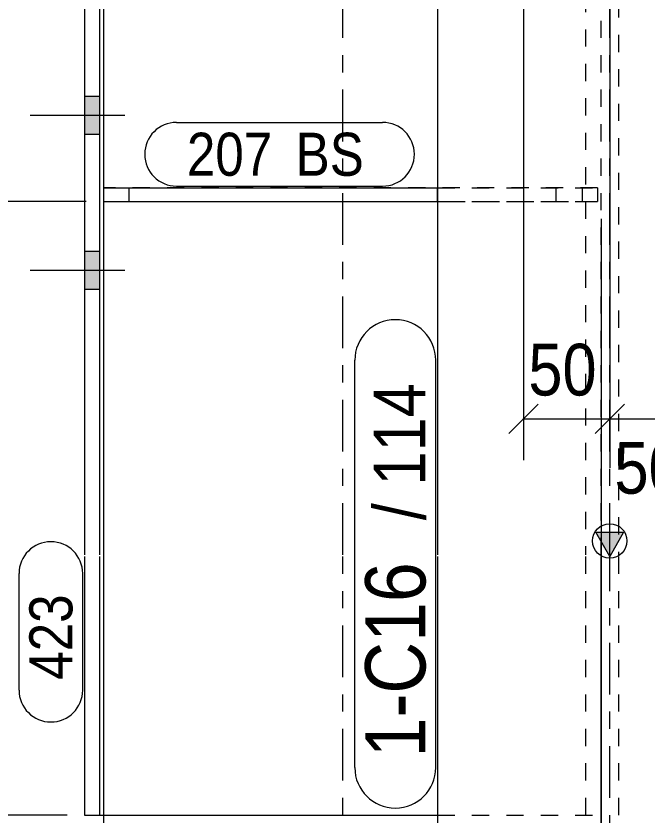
# Model space of a CAD drawing. Header units: millimetres. Extents: x 2 to 579, y 1 to 825.
# Drawn here: x 66.56 to 103.2, y 132.78 to 179.21 of the extents above; entities that cross this region are included whole.
import ezdxf

# ---------------------------------------------------------------- set-up
doc = ezdxf.new("R2010")
doc.units = ezdxf.units.MM
for name, pattern in [('XKITLINE00', [0]), ('XKITLINE01', [4, 1, -1, 1, -1]), ('XKITLINE03', [6, 3, -1, 1, -1])]:
    doc.linetypes.add(name, pattern=pattern)
for name, color, linetype, lineweight in [('Bolt', 3, 'Continuous', 0), ('Dimensions', 7, 'Continuous', 0), ('Part', 2, 'Continuous', 0), ('PartMark', 7, 'Continuous', 0)]:
    doc.layers.add(name, color=color, linetype=linetype, lineweight=lineweight)
doc.styles.add('ARIAL', font='ARIAL.TTF')

# ---------------------------------------------------------------- blocks, each defined once
blk = doc.blocks.new('*A60')
at = {"layer": 'Bolt'}
for points in [[(71.44, 201.332), (70.54, 201.332), (70.54, 203.532), (71.44, 203.532)], [(71.44, 201.332), (70.54, 201.332), (70.54, 203.532), (71.44, 203.532)], [(71.44, 192.332), (70.54, 192.332), (70.54, 194.532), (71.44, 194.532)], [(71.44, 192.332), (70.54, 192.332), (70.54, 194.532), (71.44, 194.532)], [(71.44, 172.332), (70.54, 172.332), (70.54, 174.532), (71.44, 174.532)], [(71.44, 172.332), (70.54, 172.332), (70.54, 174.532), (71.44, 174.532)], [(71.44, 163.332), (70.54, 163.332), (70.54, 165.532), (71.44, 165.532)], [(71.44, 163.332), (70.54, 163.332), (70.54, 165.532), (71.44, 165.532)]]:
    blk.add_hatch(color=3, dxfattribs=at).paths.add_polyline_path(points, flags=17)
at = {"layer": 'Bolt', "color": 3, "linetype": 'XKITLINE00', "lineweight": 0}
for p, q in [((71.44, 203.532), (70.54, 203.532)), ((71.44, 203.532), (70.54, 203.532)), ((72.89, 202.432), (67.39, 202.432)), ((72.89, 202.432), (67.39, 202.432)), ((71.44, 201.332), (70.54, 201.332)), ((71.44, 201.332), (70.54, 201.332)), ((71.44, 194.532), (70.54, 194.532)), ((71.44, 194.532), (70.54, 194.532)), ((72.89, 193.432), (67.39, 193.432)), ((72.89, 193.432), (67.39, 193.432)), ((71.44, 192.332), (70.54, 192.332)), ((71.44, 192.332), (70.54, 192.332)), ((71.44, 174.532), (70.54, 174.532)), ((71.44, 174.532), (70.54, 174.532)), ((72.89, 173.432), (67.39, 173.432)), ((72.89, 173.432), (67.39, 173.432)), ((71.44, 172.332), (70.54, 172.332)), ((71.44, 172.332), (70.54, 172.332)), ((71.44, 165.532), (70.54, 165.532)), ((71.44, 165.532), (70.54, 165.532)), ((72.89, 164.432), (67.39, 164.432)), ((72.89, 164.432), (67.39, 164.432)), ((71.44, 163.332), (70.54, 163.332)), ((71.44, 163.332), (70.54, 163.332))]:
    blk.add_line(p, q, dxfattribs=at)
blk = doc.blocks.new('*A62')
at = {"layer": 'Part'}
blk.add_hatch(color=2, dxfattribs=at).paths.add_polyline_path([(100.24, 149.241), (101.84, 149.241), (101.04, 147.841)], flags=17)
at = {"layer": 'Part', "color": 2, "linetype": 'XKITLINE00', "lineweight": 0}
for p, q in [((91.04, 665.231), (91.04, 147.932)), ((101.04, 147.841), (100.24, 149.241)), ((100.24, 149.241), (101.84, 149.241)), ((101.84, 149.241), (101.04, 147.841)), ((91.04, 147.832), (91.04, 119.832))]:
    blk.add_line(p, q, dxfattribs=at)
at = {"layer": 'Part', "color": 7, "linetype": 'XKITLINE01', "lineweight": 0}
for p, q in [((100.54, 147.932), (100.54, 664.113)), ((101.54, 664.113), (101.54, 147.932)), ((100.54, 119.832), (100.54, 147.832)), ((101.54, 147.832), (101.54, 119.832))]:
    blk.add_line(p, q, dxfattribs=at)
at = {"layer": 'Part', "color": 7, "linetype": 'XKITLINE03', "lineweight": 0}
for p, q in [((101.04, 147.932), (101.04, 657.757)), ((101.04, 109.832), (101.04, 147.832))]:
    blk.add_line(p, q, dxfattribs=at)
at = {"layer": 'Part', "color": 2, "linetype": 'XKITLINE00', "lineweight": 0}
blk.add_circle((101.04, 148.741), 1, dxfattribs=at)
blk = doc.blocks.new('*A82')
at = {"layer": 'Part', "color": 7, "linetype": 'XKITLINE03', "lineweight": 0}
for p, q in [((85.54, 147.932), (85.54, 216.432)), ((85.54, 122.832), (85.54, 147.832))]:
    blk.add_line(p, q, dxfattribs=at)
at = {"layer": 'Part', "color": 2, "linetype": 'XKITLINE00', "lineweight": 0}
for p, q in [((70.54, 206.432), (70.54, 147.932)), ((71.44, 147.932), (71.44, 206.432)), ((70.54, 147.832), (70.54, 132.832)), ((71.44, 132.832), (71.44, 147.832)), ((70.54, 132.832), (91.04, 132.832))]:
    blk.add_line(p, q, dxfattribs=at)
at = {"layer": 'Part', "color": 7, "linetype": 'XKITLINE01', "lineweight": 0}
for p, q in [((99.64, 206.432), (99.64, 147.932)), ((100.54, 147.932), (100.54, 206.432)), ((99.64, 147.832), (99.64, 132.832)), ((100.54, 132.832), (100.54, 147.832)), ((91.04, 132.832), (100.54, 132.832))]:
    blk.add_line(p, q, dxfattribs=at)
blk = doc.blocks.new('*A83')
at = {"layer": 'Part', "color": 7, "linetype": 'XKITLINE01', "lineweight": 0}
for p, q in [((100.339, 169.232), (71.639, 169.232)), ((71.639, 169.232), (71.639, 168.432)), ((73.139, 168.432), (73.139, 169.232)), ((91.039, 169.232), (91.039, 168.432)), ((97.939, 168.432), (97.939, 169.232)), ((99.439, 169.232), (99.439, 168.432)), ((100.339, 169.232), (100.339, 168.432)), ((71.639, 168.432), (100.339, 168.432))]:
    blk.add_line(p, q, dxfattribs=at)
blk = doc.blocks.new('*A84')
at = {"layer": 'Part', "color": 2, "linetype": 'XKITLINE00', "lineweight": 0}
for p, q in [((71.639, 169.232), (71.639, 168.432)), ((71.639, 169.232), (91.039, 169.232)), ((71.639, 168.432), (91.039, 168.432))]:
    blk.add_line(p, q, dxfattribs=at)
at = {"layer": 'Part', "color": 7, "linetype": 'XKITLINE01', "lineweight": 0}
for p, q in [((73.139, 168.432), (73.139, 169.232)), ((91.039, 168.432), (91.039, 169.232)), ((91.039, 169.232), (100.339, 169.232)), ((97.939, 168.432), (97.939, 169.232)), ((99.439, 169.232), (99.439, 168.432)), ((100.339, 169.232), (100.339, 168.432)), ((91.039, 168.432), (100.339, 168.432))]:
    blk.add_line(p, q, dxfattribs=at)
blk = doc.blocks.new('*A204')
at = {"layer": 'PartMark', "color": 7, "linetype": 'XKITLINE00', "lineweight": 0}
for p, q in [((86.24, 135.582), (86.24, 159.231)), ((90.94, 135.582), (90.94, 159.231))]:
    blk.add_line(p, q, dxfattribs=at)
for centre, start, end in [((88.59, 159.231), 0, 180), ((88.59, 135.582), 180, 0)]:
    blk.add_arc(centre, 2.35, start, end, dxfattribs=at)
at = {"layer": 'PartMark', "color": 3, "style": 'ARIAL', "width": 0.85}
for s, p in [('114', (90.34, 151.955)), ('/', (90.34, 149.943))]:
    blk.add_text(s, height=3, rotation=90.0002, dxfattribs=at).set_placement(p)
at = {"layer": 'PartMark', "color": 1, "style": 'ARIAL', "width": 0.85}
blk.add_text('1-C16', height=3.5, rotation=90.0002, dxfattribs=at).set_placement((90.34, 136.182))
blk = doc.blocks.new('*A207')
at = {"layer": 'PartMark', "color": 7, "linetype": 'XKITLINE00', "lineweight": 0}
for p, q in [((75.889, 173.032), (87.85, 173.032)), ((75.889, 169.332), (87.85, 169.332))]:
    blk.add_line(p, q, dxfattribs=at)
for centre, start, end in [((75.889, 171.182), 90, 270), ((87.85, 171.182), 270, 90)]:
    blk.add_arc(centre, 1.85, start, end, dxfattribs=at)
at = {"layer": 'PartMark', "color": 3, "style": 'ARIAL', "width": 0.85}
for s, p in [('207', (76.489, 169.932)), ('BS', (82.802, 169.932))]:
    blk.add_text(s, height=2.5, dxfattribs=at).set_placement(p)
blk = doc.blocks.new('*A223')
at = {"layer": 'Dimensions', "color": 7, "linetype": 'XKITLINE00', "lineweight": 0}
for p, q in [((52.191, 169.281), (53.888, 167.583)), ((70.639, 168.432), (50.19, 168.432)), ((53.04, 132.832), (53.04, 168.432)), ((53.04, 140.054), (53.04, 132.832)), ((52.54, 135.332), (53.04, 132.832)), ((53.54, 135.332), (53.04, 132.832)), ((52.191, 133.681), (53.888, 131.983)), ((69.54, 132.832), (48.54, 132.832)), ((69.54, 132.832), (50.19, 132.832))]:
    blk.add_line(p, q, dxfattribs=at)
at = {"layer": 'Dimensions', "color": 3}
for p in [(53.04, 168.432), (53.04, 132.832)]:
    blk.add_point(p, dxfattribs=at)
at = {"layer": 'Dimensions', "color": 7}
blk.add_point((53.04, 132.832), dxfattribs=at)
at = {"layer": 'Dimensions', "color": 3, "style": 'ARIAL', "width": 0.85}
blk.add_text('3856', height=3, dxfattribs=at).set_placement((54.34, 169.632))
for s, p in [('3856', (51.69, 146.182)), ('RD', (51.84, 134.276))]:
    blk.add_text(s, height=3, rotation=90.0002, dxfattribs=at).set_placement(p)
blk = doc.blocks.new('*A224')
at = {"layer": 'Dimensions', "color": 7, "linetype": 'XKITLINE00', "lineweight": 0}
for p, q in [((52.191, 198.481), (53.888, 196.783)), ((70.639, 197.632), (50.19, 197.632)), ((53.04, 168.432), (53.04, 197.632)), ((52.191, 169.281), (53.888, 167.583)), ((70.639, 168.432), (50.19, 168.432))]:
    blk.add_line(p, q, dxfattribs=at)
at = {"layer": 'Dimensions', "color": 3}
for p in [(53.04, 197.632), (53.04, 168.432)]:
    blk.add_point(p, dxfattribs=at)
at = {"layer": 'Dimensions', "color": 3, "style": 'ARIAL', "width": 0.85}
blk.add_text('4148', height=3, dxfattribs=at).set_placement((54.34, 198.832))
blk.add_text('292', height=3, rotation=90.0002, dxfattribs=at).set_placement((51.69, 179.694))
blk = doc.blocks.new('*A226')
at = {"layer": 'Dimensions', "color": 7, "linetype": 'XKITLINE00', "lineweight": 0}
for p, q in [((71.639, 196.632), (71.639, 105.432)), ((100.54, 167.432), (100.54, 105.432)), ((72.488, 108.681), (70.791, 106.983)), ((101.388, 108.681), (99.691, 106.983)), ((71.639, 107.832), (100.54, 107.832))]:
    blk.add_line(p, q, dxfattribs=at)
at = {"layer": 'Dimensions', "color": 3}
for p in [(71.639, 107.832), (100.54, 107.832)]:
    blk.add_point(p, dxfattribs=at)
at = {"layer": 'Dimensions', "color": 3, "style": 'ARIAL', "width": 0.85}
blk.add_text('289', height=3, dxfattribs=at).set_placement((82.752, 109.182))
blk = doc.blocks.new('*A229')
at = {"layer": 'Dimensions', "color": 7, "linetype": 'XKITLINE00', "lineweight": 0}
for p, q in [((96.04, 218.939), (96.04, 153.432)), ((101.04, 218.939), (101.04, 153.432)), ((96.888, 156.681), (95.191, 154.983)), ((101.888, 156.681), (100.191, 154.983)), ((96.04, 155.832), (101.04, 155.832))]:
    blk.add_line(p, q, dxfattribs=at)
at = {"layer": 'Dimensions', "color": 3}
for p in [(96.04, 155.832), (101.04, 155.832)]:
    blk.add_point(p, dxfattribs=at)
at = {"layer": 'Dimensions', "color": 3, "style": 'ARIAL', "width": 0.85}
blk.add_text('50', height=3, dxfattribs=at).set_placement((96.315, 157.182))
blk = doc.blocks.new('*A230')
at = {"layer": 'Dimensions', "color": 7, "linetype": 'XKITLINE00', "lineweight": 0}
for p, q in [((101.04, 218.939), (101.04, 152.982)), ((106.04, 218.939), (106.04, 152.982)), ((101.888, 156.681), (100.191, 154.983)), ((106.888, 156.681), (105.191, 154.983)), ((101.04, 155.832), (106.04, 155.832))]:
    blk.add_line(p, q, dxfattribs=at)
at = {"layer": 'Dimensions', "color": 3}
for p in [(101.04, 155.832), (106.04, 155.832)]:
    blk.add_point(p, dxfattribs=at)
at = {"layer": 'Dimensions', "color": 3, "style": 'ARIAL', "width": 0.85}
blk.add_text('50', height=3, dxfattribs=at).set_placement((101.315, 151.482))
blk = doc.blocks.new('*A233')
at = {"layer": 'PartMark', "color": 7, "linetype": 'XKITLINE00', "lineweight": 0}
for p, q in [((66.74, 140.082), (66.74, 146.845)), ((70.44, 140.082), (70.44, 146.845))]:
    blk.add_line(p, q, dxfattribs=at)
for centre, start, end in [((68.59, 146.845), 0, 180), ((68.59, 140.082), 180, 0)]:
    blk.add_arc(centre, 1.85, start, end, dxfattribs=at)
at = {"layer": 'PartMark', "color": 3, "style": 'ARIAL', "width": 0.85}
blk.add_text('423', height=2.5, rotation=90.0002, dxfattribs=at).set_placement((69.84, 140.682))

msp = doc.modelspace()

# ---------------------------------------------------------------- block references
at = {"lineweight": 0}
for name in ['*A229', '*A230', '*A82', '*A60', '*A224', '*A226', '*A207', '*A223', '*A83', '*A84', '*A204', '*A233']:
    msp.add_blockref(name, (0, 0), dxfattribs=at)
at = {"layer": 'Part', "lineweight": 0}
msp.add_blockref('*A62', (0, 0), dxfattribs=at)

doc.saveas('drawing.dxf')
